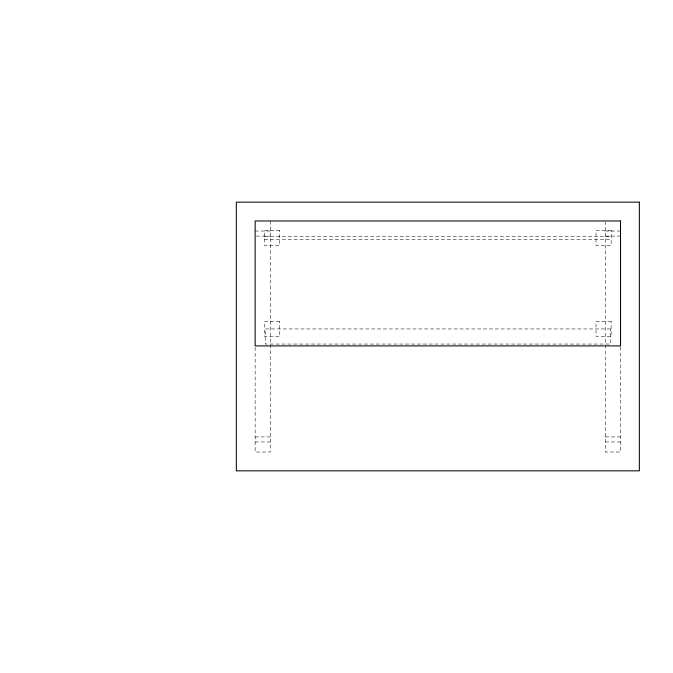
<?xml version="1.0" encoding="UTF-8"?>
<svg xmlns="http://www.w3.org/2000/svg" width="673" height="673" viewBox="0 0 673 673"><rect width="100%" height="100%" fill="white"/><g stroke="black" fill="none" stroke-linecap="round" stroke-linejoin="round"><path stroke-width="0.5" stroke-dasharray="3.37 2.52" d="M255.143 231.041L270.26 231.041M605.431 231.041L620.54 231.041M256.152 236.08L270.26 236.08M605.431 236.08L620.54 236.08M264.548 236.248L611.143 236.248M264.548 239.605L611.143 239.605M255.143 436.92L270.26 436.92M605.431 436.92L620.54 436.92M255.143 441.959L270.26 441.959M605.431 441.959L620.54 441.959M620.54 346.999L620.54 452.029L605.431 452.029L605.431 221.981M270.26 220.971L270.26 452.029L255.143 452.029L255.143 346.999M279.657 230.376L264.548 230.376L264.548 245.485L279.657 245.485L279.657 230.376M611.143 230.376L596.026 230.376L596.026 245.485L611.143 245.485L611.143 230.376M279.657 321.391L264.548 321.391L264.548 336.5L279.657 336.5L279.657 321.391M611.143 321.391L596.026 321.391L596.026 336.5L611.143 336.5L611.143 321.391M610.47 328.946L265.221 328.946L265.221 344.054L610.47 344.054L610.47 328.946"/><path stroke-width="1.01" d="M639.35 202.161L236.332 202.161L236.332 470.839L639.35 470.839L639.35 202.161M620.54 220.971L255.143 220.971L255.143 345.905L620.54 345.905L620.54 220.971"/></g></svg>
